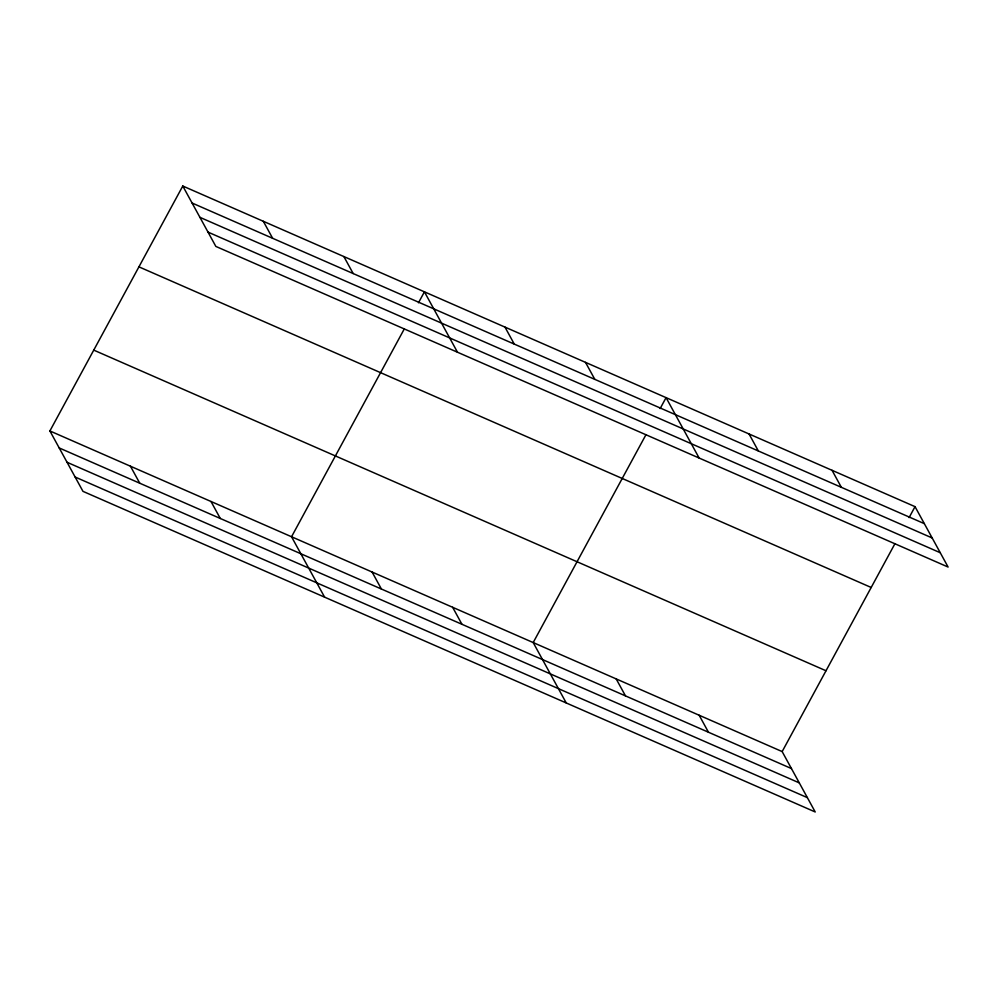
<?xml version="1.0" encoding="UTF-8"?>
<svg xmlns="http://www.w3.org/2000/svg" width="998" height="998" viewBox="0 0 998 998"><rect width="100%" height="100%" fill="white"/><g stroke="black" fill="none" stroke-linecap="round" stroke-linejoin="round"><path stroke-width="1.5" d="M49.9 430.949L782.158 751.581L815.216 811.973L82.971 491.353L49.9 430.949L182.784 186.027L915.029 506.647L948.1 567.051L215.842 246.419L182.784 186.027M404.352 328.816L291.541 536.762L324.612 597.153M418.474 302.793L424.424 291.828L457.483 352.232M646.005 434.629L533.194 642.562L566.253 702.966M660.127 408.594L666.065 397.641L699.136 458.032M782.158 751.581L894.969 543.636M909.091 517.613L915.029 506.647M192.078 203.018L924.335 523.651M199.924 217.339L932.182 537.972M207.996 232.097L940.253 552.73M138.934 266.853L871.179 587.473M93.75 350.123L826.007 670.756M59.206 447.94L791.464 768.572M67.041 462.274L799.298 782.894M75.124 477.019L807.382 797.652M832.045 470.32L841.351 487.311M749.061 433.98L758.355 450.971M585.514 362.374L594.82 379.365M504.976 327.094L514.269 344.098M699.161 715.242L708.468 732.233M616.178 678.902L625.484 695.893M343.873 256.561L353.18 273.552M263.322 221.294L272.629 238.285M452.643 607.295L461.949 624.286M372.092 572.029L381.398 589.02M211.002 501.495L220.296 518.486M130.451 466.216L139.757 483.219"/></g></svg>
